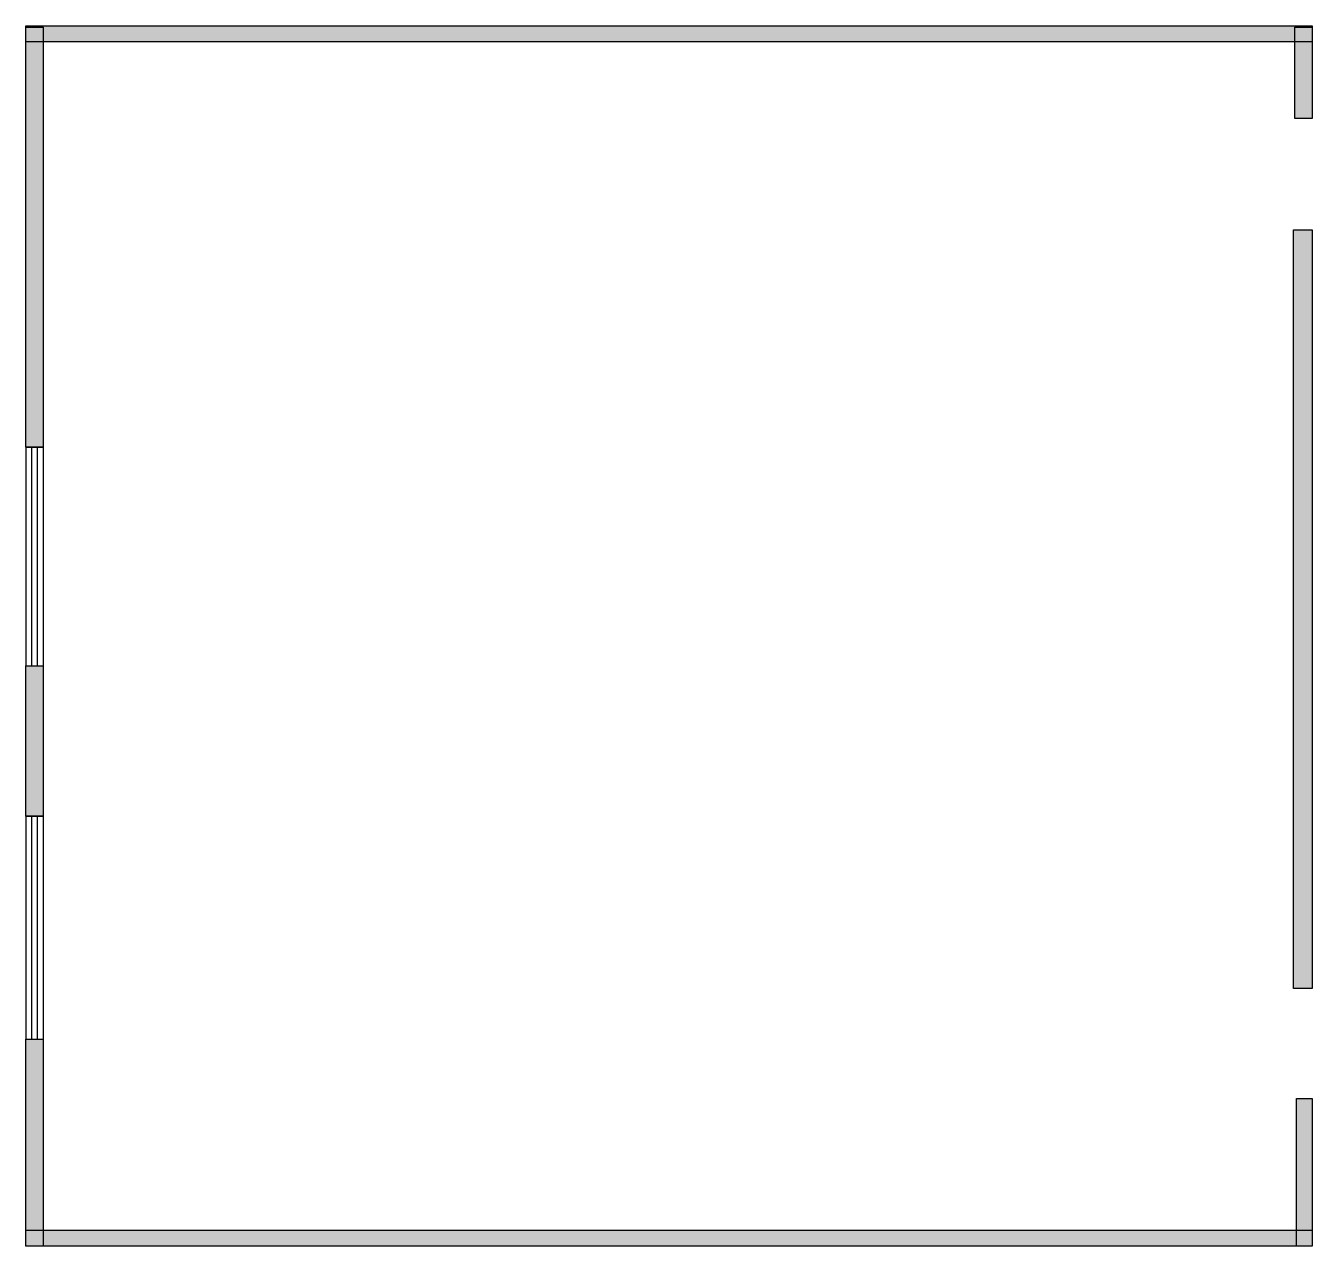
# Model space of a CAD drawing. Header units: centimetres. Extents: x 0 to 1111, y 0 to 1054.
import ezdxf

# ---------------------------------------------------------------- set-up
doc = ezdxf.new("R2010")
doc.units = ezdxf.units.CM
doc.layers.add('WALL', color=7, linetype='Continuous')
doc.layers.add('WINDOW', color=5, linetype='Continuous')

msp = doc.modelspace()

# ---------------------------------------------------------------- hatches: boundary and pattern name
at = {"layer": 'WALL'}
h = msp.add_hatch(color=256, dxfattribs=at)
h.dxf.hatch_style = 1
h.paths.add_polyline_path([(0, 1053.75), (1111.25, 1053.75), (1111.25, 1040), (0, 1040)])
h = msp.add_hatch(color=256, dxfattribs=at)
h.dxf.hatch_style = 1
h.paths.add_polyline_path([(0, 1052.5), (15, 1052.5), (15, 690), (0, 690)])
h = msp.add_hatch(color=256, dxfattribs=at)
h.dxf.hatch_style = 1
h.paths.add_polyline_path([(1096.25, 1052.5), (1111.25, 1052.5), (1111.25, 973.75), (1096.25, 973.75)])
h = msp.add_hatch(color=256, dxfattribs=at)
h.dxf.hatch_style = 1
h.paths.add_polyline_path([(1095, 877.5), (1111.25, 877.5), (1111.25, 222.5), (1095, 222.5)])
h = msp.add_hatch(color=256, dxfattribs=at)
h.dxf.hatch_style = 1
h.paths.add_polyline_path([(0, 501.25), (15, 501.25), (15, 371.25), (0, 371.25)])
h = msp.add_hatch(color=256, dxfattribs=at)
h.dxf.hatch_style = 1
h.paths.add_polyline_path([(0, 178.75), (15, 178.75), (15, 0), (0, 0)])
h = msp.add_hatch(color=256, dxfattribs=at)
h.dxf.hatch_style = 1
h.paths.add_polyline_path([(1097.5, 127.5), (1111.25, 127.5), (1111.25, 0), (1097.5, 0)])
h = msp.add_hatch(color=256, dxfattribs=at)
h.dxf.hatch_style = 1
h.paths.add_polyline_path([(0, 13.75), (1111.25, 13.75), (1111.25, 0), (0, 0)])

# ---------------------------------------------------------------- linework, layer by layer
for points in [[(0, 1053.75), (1111.25, 1053.75), (1111.25, 1040), (0, 1040)], [(0, 1052.5), (15, 1052.5), (15, 690), (0, 690)], [(1096.25, 1052.5), (1111.25, 1052.5), (1111.25, 973.75), (1096.25, 973.75)], [(1095, 877.5), (1111.25, 877.5), (1111.25, 222.5), (1095, 222.5)], [(0, 501.25), (15, 501.25), (15, 371.25), (0, 371.25)], [(0, 178.75), (15, 178.75), (15, 0), (0, 0)], [(1097.5, 127.5), (1111.25, 127.5), (1111.25, 0), (1097.5, 0)], [(0, 13.75), (1111.25, 13.75), (1111.25, 0), (0, 0)]]:
    msp.add_lwpolyline(points, close=True, dxfattribs=at)
at = {"layer": 'WINDOW'}
for p, q in [((0, 690), (0, 501.25)), ((0, 690), (15, 690)), ((5, 690), (5, 501.25)), ((10, 690), (10, 501.25)), ((15, 690), (15, 501.25)), ((0, 501.25), (15, 501.25)), ((0, 371.25), (0, 178.75)), ((0, 371.25), (15, 371.25)), ((5, 371.25), (5, 178.75)), ((10, 371.25), (10, 178.75)), ((15, 371.25), (15, 178.75)), ((0, 178.75), (15, 178.75))]:
    msp.add_line(p, q, dxfattribs=at)

doc.saveas('drawing.dxf')
